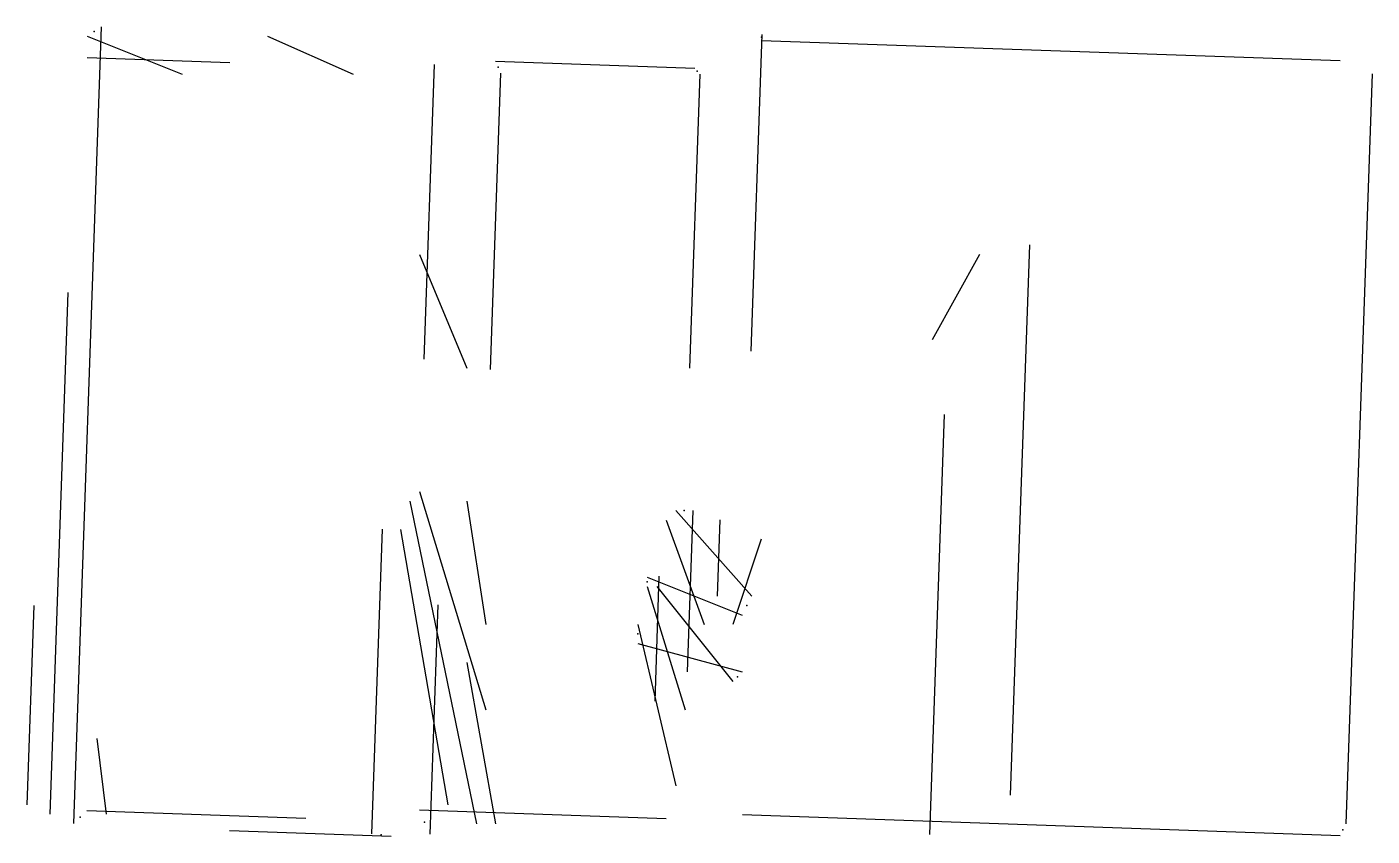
# Model space of a CAD drawing. Header units: metres. Extents: x -0.97 to 6.12, y -2.02 to 2.25.
import ezdxf

# ---------------------------------------------------------------- set-up
doc = ezdxf.new("R2010")
doc.units = ezdxf.units.M

msp = doc.modelspace()

# ---------------------------------------------------------------- linework, layer by layer
at = {"layer": 'ESQUINAS'}
for p in [(-0.613, 2.225), (2.902, 2.194), (1.514, 2.037), (2.563, 2.016), (2.495, -0.3), (2.3, -0.675), (2.825, -0.8), (2.25, -0.95), (2.775, -1.175), (-0.688, -1.915), (1.127, -1.941), (5.964, -1.982), (0.898, -2.009)]:
    msp.add_point(p, dxfattribs=at)
at = {"layer": 'MUROS'}
for p, q in [((-0.577, 2.249), (-0.723, -1.949)), ((-0.65, 2.2), (-0.15, 2)), ((0.3, 2.2), (0.75, 2)), ((2.904, 2.209), (2.846, 0.541)), ((2.901, 2.178), (5.949, 2.072)), ((-0.651, 2.088), (0.101, 2.062)), ((1.5, 2.068), (2.55, 2.032)), ((1.177, 2.051), (1.123, 0.499)), ((1.527, 2.006), (1.473, 0.444)), ((2.577, 2), (2.523, 0.45)), ((6.118, 2.001), (5.98, -1.951)), ((4.313, 1.1), (4.212, -1.8)), ((1.1, 1.05), (1.35, 0.45)), ((4.05, 1.05), (3.8, 0.6)), ((-0.752, 0.849), (-0.848, -1.899)), ((3.864, 0.206), (3.786, -2.006)), ((1.1, -0.2), (1.45, -1.35)), ((1.05, -0.25), (1.4, -1.95)), ((1.35, -0.25), (1.45, -0.9)), ((2.4, -0.35), (2.6, -0.9)), ((2.45, -0.3), (2.85, -0.75)), ((2.54, -0.3), (2.51, -1.15)), ((2.682, -0.349), (2.668, -0.751)), ((0.903, -0.397), (0.847, -2.003)), ((1, -0.4), (1.25, -1.85)), ((2.9, -0.45), (2.75, -0.9)), ((2.3, -0.65), (2.8, -0.85)), ((2.3, -0.7), (2.5, -1.35)), ((2.361, -0.646), (2.339, -1.304)), ((2.35, -0.7), (2.75, -1.2)), ((-0.932, -0.8), (-0.968, -1.85)), ((1.196, -0.796), (1.154, -2.004)), ((2.25, -0.9), (2.45, -1.75)), ((2.25, -1), (2.8, -1.15)), ((1.35, -1.1), (1.5, -1.95)), ((-0.6, -1.5), (-0.55, -1.9)), ((-0.652, -1.88), (0.502, -1.92)), ((1.1, -1.877), (2.4, -1.923)), ((2.801, -1.902), (5.949, -2.012)), ((0.1, -1.985), (0.95, -2.015))]:
    msp.add_line(p, q, dxfattribs=at)

doc.saveas('drawing.dxf')
